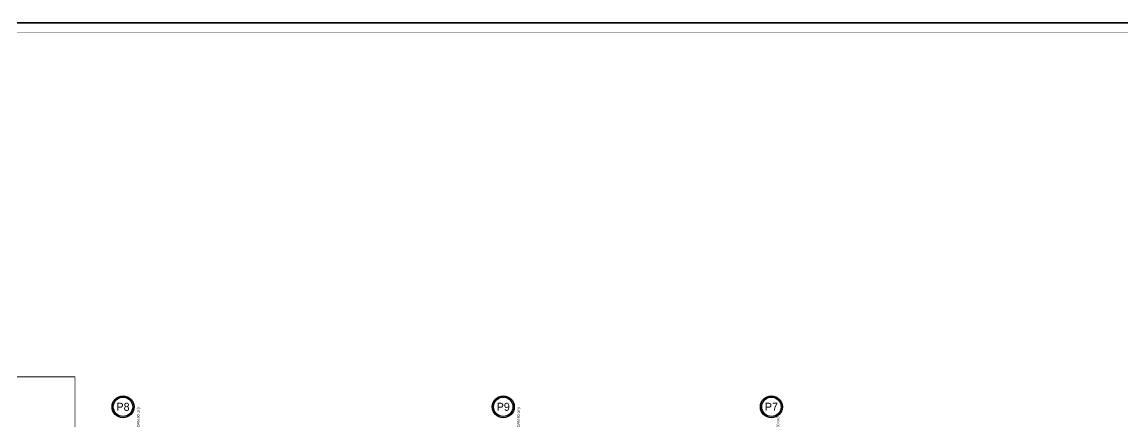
# Model space of a CAD drawing. Header units: centimetres. Extents: x -7420 to 31836, y -2 to 2802.
# Drawn here: x 21798 to 24548, y 1802 to 2802 of the extents above; entities that cross this region are included whole.
import ezdxf
from ezdxf.enums import TextEntityAlignment as Align

# ---------------------------------------------------------------- set-up
doc = ezdxf.new("R2010")
doc.units = ezdxf.units.CM
for name, color, linetype in [('ROTAS-PAFTA', 7, 'CONTINUOUS'), ('ROTAS-PISSU-CAP', 211, 'CONTINUOUS'), ('ROTAS-SOGUKSU-BORU', 5, 'CONTINUOUS'), ('ROTAS-TEFRIS', 15, 'CONTINUOUS')]:
    doc.layers.add(name, color=color, linetype=linetype)
doc.styles.add('ROTAS', font='arial.ttf')

# ---------------------------------------------------------------- blocks, each defined once
blk = doc.blocks.new('ROTAS-PIS-SU-KOLON-NO')
for radius in [27.5, 24.3]:
    blk.add_circle((0, 0), radius)
blk.add_attdef('K', text='', height=20).set_placement((0, 0), align=Align.MIDDLE_CENTER)

msp = doc.modelspace()

# ---------------------------------------------------------------- linework, layer by layer
at = {"layer": 'ROTAS-PAFTA'}
for points, const_width in [([(15040, 0), (26330, 0), (26330, 2800), (15040, 2800)], 4), ([(15065, 25), (26305, 25), (26305, 2775), (15065, 2775)], 1)]:
    msp.add_lwpolyline(points, close=True, dxfattribs=dict(at, const_width=const_width))
at = {"layer": 'ROTAS-SOGUKSU-BORU', "const_width": 2}
for points in [[(15290, 1820), (15290, 1915), (21930, 1915)], [(21930, 1915), (21930, 800)]]:
    msp.add_lwpolyline(points, dxfattribs=at)

# ---------------------------------------------------------------- block references
at = {"layer": 'ROTAS-TEFRIS'}
ref = msp.add_blockref('ROTAS-PIS-SU-KOLON-NO', (22050, 1840), dxfattribs=at)
ref.add_attrib('K', 'P8', dxfattribs={"height": 20}).set_placement((22050, 1840), align=Align.MIDDLE_CENTER)
ref = msp.add_blockref('ROTAS-PIS-SU-KOLON-NO', (23000, 1840), dxfattribs=at)
ref.add_attrib('K', 'P9', dxfattribs={"height": 20}).set_placement((23000, 1840), align=Align.MIDDLE_CENTER)
ref = msp.add_blockref('ROTAS-PIS-SU-KOLON-NO', (23670, 1840), dxfattribs=at)
ref.add_attrib('K', 'P7', dxfattribs={"height": 20}).set_placement((23670, 1840), align=Align.MIDDLE_CENTER)

# ---------------------------------------------------------------- texts
at = {"layer": 'ROTAS-PISSU-CAP', "style": 'ROTAS'}
for s, p in [('HAVALIK Ø100 (ÇATIDAN 50 cm)', (22091.2, 1700)), ('HAVALIK Ø100 (ÇATIDAN 50 cm)', (23041.2, 1700)), ('HAVALIK Ø70 (ÇATIDAN 50 cm)', (23689.5, 1682))]:
    msp.add_text(s, height=6.5, rotation=90, dxfattribs=at).set_placement(p)

doc.saveas('drawing.dxf')
